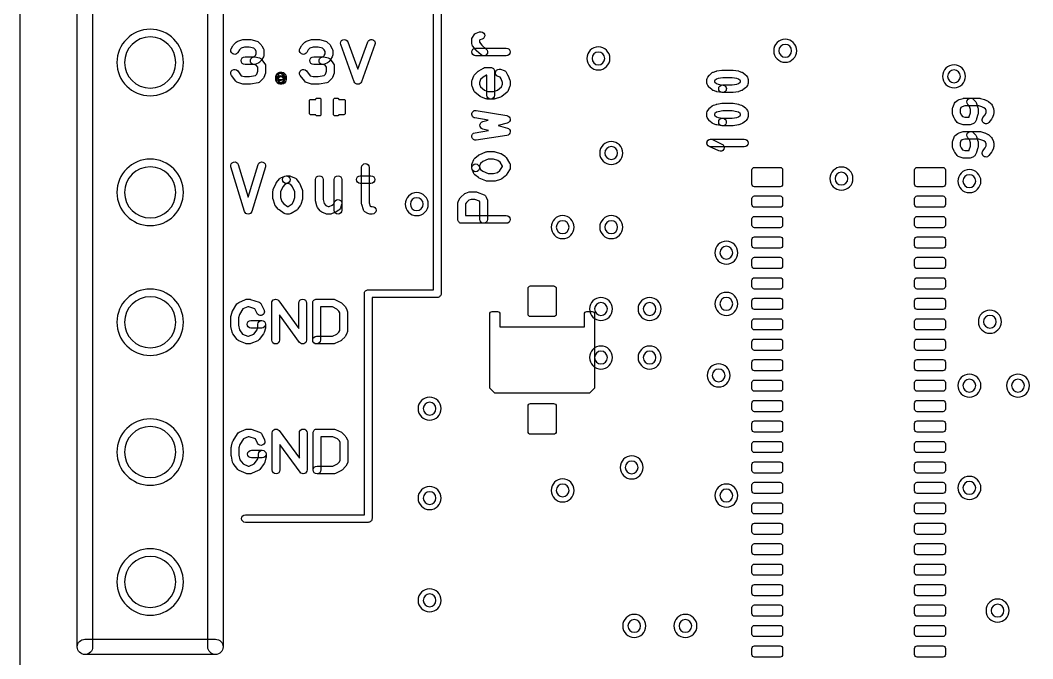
# Model space of a CAD drawing. Extents: x 0 to 53.3, y 0 to 68.6.
# Drawn here: x 0 to 19.79, y 21.36 to 33.85 of the extents above; entities that cross this region are included whole.
import ezdxf

# ---------------------------------------------------------------- set-up
doc = ezdxf.new("R2010")
doc.units = 0
for name, color, linetype in [('HOLE_1_4', 7, 'CONTINUOUS'), ('NC_Resist-A', 221, 'CONTINUOUS'), ('NC_Symbol-A', 140, 'CONTINUOUS'), ('OUTLINE', 7, 'CONTINUOUS')]:
    doc.layers.add(name, color=color, linetype=linetype)

msp = doc.modelspace()

# ---------------------------------------------------------------- linework, layer by layer
at = {"layer": 'HOLE_1_4'}
for points in [[(3.04, 33.02, 1), (2.04, 33.02, 1), (3.04, 33.02)], [(15.075, 33.25, 1), (14.825, 33.25, 1), (15.075, 33.25)], [(11.425, 33.1, 1), (11.175, 33.1, 1), (11.425, 33.1)], [(18.375, 32.75, 1), (18.125, 32.75, 1), (18.375, 32.75)], [(11.675, 31.25, 1), (11.425, 31.25, 1), (11.675, 31.25)], [(3.04, 30.48, 1), (2.04, 30.48, 1), (3.04, 30.48)], [(16.175, 30.75, 1), (15.925, 30.75, 1), (16.175, 30.75)], [(18.675, 30.7, 1), (18.425, 30.7, 1), (18.675, 30.7)], [(7.875, 30.25, 1), (7.625, 30.25, 1), (7.875, 30.25)], [(10.725, 29.8, 1), (10.475, 29.8, 1), (10.725, 29.8)], [(11.675, 29.8, 1), (11.425, 29.8, 1), (11.675, 29.8)], [(13.925, 29.3, 1), (13.675, 29.3, 1), (13.925, 29.3)], [(3.04, 27.94, 1), (2.04, 27.94, 1), (3.04, 27.94)], [(11.475, 28.2, 1), (11.225, 28.2, 1), (11.475, 28.2)], [(12.425, 28.2, 1), (12.175, 28.2, 1), (12.425, 28.2)], [(13.925, 28.3, 1), (13.675, 28.3, 1), (13.925, 28.3)], [(19.075, 27.95, 1), (18.825, 27.95, 1), (19.075, 27.95)], [(11.475, 27.25, 1), (11.225, 27.25, 1), (11.475, 27.25)], [(12.425, 27.25, 1), (12.175, 27.25, 1), (12.425, 27.25)], [(13.775, 26.9, 1), (13.525, 26.9, 1), (13.775, 26.9)], [(18.675, 26.7, 1), (18.425, 26.7, 1), (18.675, 26.7)], [(19.625, 26.7, 1), (19.375, 26.7, 1), (19.625, 26.7)], [(8.125, 26.25, 1), (7.875, 26.25, 1), (8.125, 26.25)], [(3.04, 25.4, 1), (2.04, 25.4, 1), (3.04, 25.4)], [(12.075, 25.1, 1), (11.825, 25.1, 1), (12.075, 25.1)], [(10.725, 24.65, 1), (10.475, 24.65, 1), (10.725, 24.65)], [(18.675, 24.7, 1), (18.425, 24.7, 1), (18.675, 24.7)], [(8.125, 24.5, 1), (7.875, 24.5, 1), (8.125, 24.5)], [(13.925, 24.55, 1), (13.675, 24.55, 1), (13.925, 24.55)], [(3.04, 22.86, 1), (2.04, 22.86, 1), (3.04, 22.86)], [(8.125, 22.5, 1), (7.875, 22.5, 1), (8.125, 22.5)], [(19.225, 22.3, 1), (18.975, 22.3, 1), (19.225, 22.3)], [(12.125, 22, 1), (11.875, 22, 1), (12.125, 22)], [(13.125, 22, 1), (12.875, 22, 1), (13.125, 22)]]:
    msp.add_lwpolyline(points, format="xyb", close=True, dxfattribs=at)
at = {"layer": 'NC_Resist-A'}
for points in [[(2.54, 33.67, 1), (2.54, 32.37, 1), (2.54, 33.67)], [(15.175, 33.25, 1), (14.725, 33.25, 1), (15.175, 33.25)], [(11.525, 33.1, 1), (11.075, 33.1, 1), (11.525, 33.1)], [(18.475, 32.75, 1), (18.025, 32.75, 1), (18.475, 32.75)], [(5.875, 32, -0.414214), (5.85, 31.975), (5.8, 31.975, -0.414214), (5.775, 32), (5.775, 32), (5.675, 32, -0.414214), (5.65, 32.025), (5.65, 32.275, -0.414214), (5.675, 32.3), (5.775, 32.3), (5.775, 32.3, -0.414214), (5.8, 32.325), (5.85, 32.325, -0.414214), (5.875, 32.3)], [(6.125, 32.3, -0.414214), (6.15, 32.325), (6.2, 32.325, -0.414214), (6.225, 32.3), (6.225, 32.3), (6.325, 32.3, -0.414214), (6.35, 32.275), (6.35, 32.025, -0.414214), (6.325, 32), (6.225, 32), (6.225, 32, -0.414214), (6.2, 31.975), (6.15, 31.975, -0.414214), (6.125, 32)], [(11.775, 31.25, 1), (11.325, 31.25, 1), (11.775, 31.25)], [(2.54, 31.13, 1), (2.54, 29.83, 1), (2.54, 31.13)], [(14.85, 30.97, -0.414214), (14.9, 30.92), (14.9, 30.64, -0.414214), (14.85, 30.59), (14.35, 30.59, -0.414214), (14.3, 30.64), (14.3, 30.92, -0.414214), (14.35, 30.97)], [(16.275, 30.75, 1), (15.825, 30.75, 1), (16.275, 30.75)], [(17.53, 30.59, -0.414214), (17.48, 30.64), (17.48, 30.92, -0.414214), (17.53, 30.97), (18.03, 30.97, -0.414214), (18.08, 30.92), (18.08, 30.64, -0.414214), (18.03, 30.59)], [(18.775, 30.7, 1), (18.325, 30.7, 1), (18.775, 30.7)], [(7.975, 30.25, 1), (7.525, 30.25, 1), (7.975, 30.25)], [(14.85, 30.41, -0.414214), (14.9, 30.36), (14.9, 30.24, -0.414214), (14.85, 30.19), (14.35, 30.19, -0.414214), (14.3, 30.24), (14.3, 30.36, -0.414214), (14.35, 30.41)], [(17.53, 30.19, -0.414214), (17.48, 30.24), (17.48, 30.36, -0.414214), (17.53, 30.41), (18.03, 30.41, -0.414214), (18.08, 30.36), (18.08, 30.24, -0.414214), (18.03, 30.19)], [(10.825, 29.8, 1), (10.375, 29.8, 1), (10.825, 29.8)], [(11.775, 29.8, 1), (11.325, 29.8, 1), (11.775, 29.8)], [(14.85, 30.01, -0.414214), (14.9, 29.96), (14.9, 29.84, -0.414214), (14.85, 29.79), (14.35, 29.79, -0.414214), (14.3, 29.84), (14.3, 29.96, -0.414214), (14.35, 30.01)], [(17.53, 29.79, -0.414214), (17.48, 29.84), (17.48, 29.96, -0.414214), (17.53, 30.01), (18.03, 30.01, -0.414214), (18.08, 29.96), (18.08, 29.84, -0.414214), (18.03, 29.79)], [(14.025, 29.3, 1), (13.575, 29.3, 1), (14.025, 29.3)], [(14.85, 29.61, -0.414214), (14.9, 29.56), (14.9, 29.44, -0.414214), (14.85, 29.39), (14.35, 29.39, -0.414214), (14.3, 29.44), (14.3, 29.56, -0.414214), (14.35, 29.61)], [(17.53, 29.39, -0.414214), (17.48, 29.44), (17.48, 29.56, -0.414214), (17.53, 29.61), (18.03, 29.61, -0.414214), (18.08, 29.56), (18.08, 29.44, -0.414214), (18.03, 29.39)], [(14.85, 29.21, -0.414214), (14.9, 29.16), (14.9, 29.04, -0.414214), (14.85, 28.99), (14.35, 28.99, -0.414214), (14.3, 29.04), (14.3, 29.16, -0.414214), (14.35, 29.21)], [(17.53, 28.99, -0.414214), (17.48, 29.04), (17.48, 29.16, -0.414214), (17.53, 29.21), (18.03, 29.21, -0.414214), (18.08, 29.16), (18.08, 29.04, -0.414214), (18.03, 28.99)], [(14.85, 28.81, -0.414214), (14.9, 28.76), (14.9, 28.64, -0.414214), (14.85, 28.59), (14.35, 28.59, -0.414214), (14.3, 28.64), (14.3, 28.76, -0.414214), (14.35, 28.81)], [(17.53, 28.59, -0.414214), (17.48, 28.64), (17.48, 28.76, -0.414214), (17.53, 28.81), (18.03, 28.81, -0.414214), (18.08, 28.76), (18.08, 28.64, -0.414214), (18.03, 28.59)], [(2.54, 28.59, 1), (2.54, 27.29, 1), (2.54, 28.59)], [(10.475, 28.1, -0.414214), (10.425, 28.05), (9.975, 28.05, -0.414214), (9.925, 28.1), (9.925, 28.6, -0.414214), (9.975, 28.65), (10.425, 28.65, -0.414214), (10.475, 28.6)], [(14.025, 28.3, 1), (13.575, 28.3, 1), (14.025, 28.3)], [(11.575, 28.2, 1), (11.125, 28.2, 1), (11.575, 28.2)], [(12.525, 28.2, 1), (12.075, 28.2, 1), (12.525, 28.2)], [(14.85, 28.41, -0.414214), (14.9, 28.36), (14.9, 28.24, -0.414214), (14.85, 28.19), (14.35, 28.19, -0.414214), (14.3, 28.24), (14.3, 28.36, -0.414214), (14.35, 28.41)], [(17.53, 28.19, -0.414214), (17.48, 28.24), (17.48, 28.36, -0.414214), (17.53, 28.41), (18.03, 28.41, -0.414214), (18.08, 28.36), (18.08, 28.24, -0.414214), (18.03, 28.19)], [(19.175, 27.95, 1), (18.725, 27.95, 1), (19.175, 27.95)], [(14.85, 28.01, -0.414214), (14.9, 27.96), (14.9, 27.84, -0.414214), (14.85, 27.79), (14.35, 27.79, -0.414214), (14.3, 27.84), (14.3, 27.96, -0.414214), (14.35, 28.01)], [(17.53, 27.79, -0.414214), (17.48, 27.84), (17.48, 27.96, -0.414214), (17.53, 28.01), (18.03, 28.01, -0.414214), (18.08, 27.96), (18.08, 27.84, -0.414214), (18.03, 27.79)], [(14.85, 27.61, -0.414214), (14.9, 27.56), (14.9, 27.44, -0.414214), (14.85, 27.39), (14.35, 27.39, -0.414214), (14.3, 27.44), (14.3, 27.56, -0.414214), (14.35, 27.61)], [(17.53, 27.39, -0.414214), (17.48, 27.44), (17.48, 27.56, -0.414214), (17.53, 27.61), (18.03, 27.61, -0.414214), (18.08, 27.56), (18.08, 27.44, -0.414214), (18.03, 27.39)], [(11.575, 27.25, 1), (11.125, 27.25, 1), (11.575, 27.25)], [(12.525, 27.25, 1), (12.075, 27.25, 1), (12.525, 27.25)], [(13.875, 26.9, 1), (13.425, 26.9, 1), (13.875, 26.9)], [(14.85, 27.21, -0.414214), (14.9, 27.16), (14.9, 27.04, -0.414214), (14.85, 26.99), (14.35, 26.99, -0.414214), (14.3, 27.04), (14.3, 27.16, -0.414214), (14.35, 27.21)], [(17.53, 26.99, -0.414214), (17.48, 27.04), (17.48, 27.16, -0.414214), (17.53, 27.21), (18.03, 27.21, -0.414214), (18.08, 27.16), (18.08, 27.04, -0.414214), (18.03, 26.99)], [(18.775, 26.7, 1), (18.325, 26.7, 1), (18.775, 26.7)], [(19.725, 26.7, 1), (19.275, 26.7, 1), (19.725, 26.7)], [(14.85, 26.81, -0.414214), (14.9, 26.76), (14.9, 26.64, -0.414214), (14.85, 26.59), (14.35, 26.59, -0.414214), (14.3, 26.64), (14.3, 26.76, -0.414214), (14.35, 26.81)], [(17.53, 26.59, -0.414214), (17.48, 26.64), (17.48, 26.76, -0.414214), (17.53, 26.81), (18.03, 26.81, -0.414214), (18.08, 26.76), (18.08, 26.64, -0.414214), (18.03, 26.59)], [(8.225, 26.25, 1), (7.775, 26.25, 1), (8.225, 26.25)], [(10.475, 25.8, -0.414214), (10.425, 25.75), (9.975, 25.75, -0.414214), (9.925, 25.8), (9.925, 26.3, -0.414214), (9.975, 26.35), (10.425, 26.35, -0.414214), (10.475, 26.3)], [(14.85, 26.41, -0.414214), (14.9, 26.36), (14.9, 26.24, -0.414214), (14.85, 26.19), (14.35, 26.19, -0.414214), (14.3, 26.24), (14.3, 26.36, -0.414214), (14.35, 26.41)], [(17.53, 26.19, -0.414214), (17.48, 26.24), (17.48, 26.36, -0.414214), (17.53, 26.41), (18.03, 26.41, -0.414214), (18.08, 26.36), (18.08, 26.24, -0.414214), (18.03, 26.19)], [(2.54, 26.05, 1), (2.54, 24.75, 1), (2.54, 26.05)], [(14.85, 26.01, -0.414214), (14.9, 25.96), (14.9, 25.84, -0.414214), (14.85, 25.79), (14.35, 25.79, -0.414214), (14.3, 25.84), (14.3, 25.96, -0.414214), (14.35, 26.01)], [(17.53, 25.79, -0.414214), (17.48, 25.84), (17.48, 25.96, -0.414214), (17.53, 26.01), (18.03, 26.01, -0.414214), (18.08, 25.96), (18.08, 25.84, -0.414214), (18.03, 25.79)], [(14.85, 25.61, -0.414214), (14.9, 25.56), (14.9, 25.44, -0.414214), (14.85, 25.39), (14.35, 25.39, -0.414214), (14.3, 25.44), (14.3, 25.56, -0.414214), (14.35, 25.61)], [(17.53, 25.39, -0.414214), (17.48, 25.44), (17.48, 25.56, -0.414214), (17.53, 25.61), (18.03, 25.61, -0.414214), (18.08, 25.56), (18.08, 25.44, -0.414214), (18.03, 25.39)], [(12.175, 25.1, 1), (11.725, 25.1, 1), (12.175, 25.1)], [(14.85, 25.21, -0.414214), (14.9, 25.16), (14.9, 25.04, -0.414214), (14.85, 24.99), (14.35, 24.99, -0.414214), (14.3, 25.04), (14.3, 25.16, -0.414214), (14.35, 25.21)], [(17.53, 24.99, -0.414214), (17.48, 25.04), (17.48, 25.16, -0.414214), (17.53, 25.21), (18.03, 25.21, -0.414214), (18.08, 25.16), (18.08, 25.04, -0.414214), (18.03, 24.99)], [(10.825, 24.65, 1), (10.375, 24.65, 1), (10.825, 24.65)], [(14.025, 24.55, 1), (13.575, 24.55, 1), (14.025, 24.55)], [(14.85, 24.81, -0.414214), (14.9, 24.76), (14.9, 24.64, -0.414214), (14.85, 24.59), (14.35, 24.59, -0.414214), (14.3, 24.64), (14.3, 24.76, -0.414214), (14.35, 24.81)], [(17.53, 24.59, -0.414214), (17.48, 24.64), (17.48, 24.76, -0.414214), (17.53, 24.81), (18.03, 24.81, -0.414214), (18.08, 24.76), (18.08, 24.64, -0.414214), (18.03, 24.59)], [(18.775, 24.7, 1), (18.325, 24.7, 1), (18.775, 24.7)], [(8.225, 24.5, 1), (7.775, 24.5, 1), (8.225, 24.5)], [(14.85, 24.41, -0.414214), (14.9, 24.36), (14.9, 24.24, -0.414214), (14.85, 24.19), (14.35, 24.19, -0.414214), (14.3, 24.24), (14.3, 24.36, -0.414214), (14.35, 24.41)], [(17.53, 24.19, -0.414214), (17.48, 24.24), (17.48, 24.36, -0.414214), (17.53, 24.41), (18.03, 24.41, -0.414214), (18.08, 24.36), (18.08, 24.24, -0.414214), (18.03, 24.19)], [(14.85, 24.01, -0.414214), (14.9, 23.96), (14.9, 23.84, -0.414214), (14.85, 23.79), (14.35, 23.79, -0.414214), (14.3, 23.84), (14.3, 23.96, -0.414214), (14.35, 24.01)], [(17.53, 23.79, -0.414214), (17.48, 23.84), (17.48, 23.96, -0.414214), (17.53, 24.01), (18.03, 24.01, -0.414214), (18.08, 23.96), (18.08, 23.84, -0.414214), (18.03, 23.79)], [(14.85, 23.61, -0.414214), (14.9, 23.56), (14.9, 23.44, -0.414214), (14.85, 23.39), (14.35, 23.39, -0.414214), (14.3, 23.44), (14.3, 23.56, -0.414214), (14.35, 23.61)], [(17.53, 23.39, -0.414214), (17.48, 23.44), (17.48, 23.56, -0.414214), (17.53, 23.61), (18.03, 23.61, -0.414214), (18.08, 23.56), (18.08, 23.44, -0.414214), (18.03, 23.39)], [(2.54, 23.51, 1), (2.54, 22.21, 1), (2.54, 23.51)], [(14.85, 23.21, -0.414214), (14.9, 23.16), (14.9, 23.04, -0.414214), (14.85, 22.99), (14.35, 22.99, -0.414214), (14.3, 23.04), (14.3, 23.16, -0.414214), (14.35, 23.21)], [(17.53, 22.99, -0.414214), (17.48, 23.04), (17.48, 23.16, -0.414214), (17.53, 23.21), (18.03, 23.21, -0.414214), (18.08, 23.16), (18.08, 23.04, -0.414214), (18.03, 22.99)], [(14.85, 22.81, -0.414214), (14.9, 22.76), (14.9, 22.64, -0.414214), (14.85, 22.59), (14.35, 22.59, -0.414214), (14.3, 22.64), (14.3, 22.76, -0.414214), (14.35, 22.81)], [(17.53, 22.59, -0.414214), (17.48, 22.64), (17.48, 22.76, -0.414214), (17.53, 22.81), (18.03, 22.81, -0.414214), (18.08, 22.76), (18.08, 22.64, -0.414214), (18.03, 22.59)], [(8.225, 22.5, 1), (7.775, 22.5, 1), (8.225, 22.5)], [(14.85, 22.41, -0.414214), (14.9, 22.36), (14.9, 22.24, -0.414214), (14.85, 22.19), (14.35, 22.19, -0.414214), (14.3, 22.24), (14.3, 22.36, -0.414214), (14.35, 22.41)], [(17.53, 22.19, -0.414214), (17.48, 22.24), (17.48, 22.36, -0.414214), (17.53, 22.41), (18.03, 22.41, -0.414214), (18.08, 22.36), (18.08, 22.24, -0.414214), (18.03, 22.19)], [(19.325, 22.3, 1), (18.875, 22.3, 1), (19.325, 22.3)], [(12.225, 22, 1), (11.775, 22, 1), (12.225, 22)], [(13.225, 22, 1), (12.775, 22, 1), (13.225, 22)], [(14.85, 22.01, -0.414214), (14.9, 21.96), (14.9, 21.84, -0.414214), (14.85, 21.79), (14.35, 21.79, -0.414214), (14.3, 21.84), (14.3, 21.96, -0.414214), (14.35, 22.01)], [(17.53, 21.79, -0.414214), (17.48, 21.84), (17.48, 21.96, -0.414214), (17.53, 22.01), (18.03, 22.01, -0.414214), (18.08, 21.96), (18.08, 21.84, -0.414214), (18.03, 21.79)], [(14.85, 21.61, -0.414214), (14.9, 21.56), (14.9, 21.44, -0.414214), (14.85, 21.39), (14.35, 21.39, -0.414214), (14.3, 21.44), (14.3, 21.56, -0.414214), (14.35, 21.61)], [(17.53, 21.39, -0.414214), (17.48, 21.44), (17.48, 21.56, -0.414214), (17.53, 21.61), (18.03, 21.61, -0.414214), (18.08, 21.56), (18.08, 21.44, -0.414214), (18.03, 21.39)]]:
    msp.add_lwpolyline(points, format="xyb", close=True, dxfattribs=at)
at = {"layer": 'NC_Symbol-A'}
for points in [[(1.415, 21.59, -1), (1.115, 21.59), (1.115, 41.91, -1), (1.415, 41.91)], [(3.665, 41.91, -1), (3.965, 41.91), (3.965, 21.59, -1), (3.665, 21.59)], [(4.4, 24.025, -1), (4.4, 24.175), (6.725, 24.175), (6.725, 28.5, -0.414214), (6.8, 28.575), (8.075, 28.575), (8.075, 39.325), (4.4, 39.325, -1), (4.4, 39.475), (8.15, 39.475, -0.414214), (8.225, 39.4), (8.225, 28.5, -0.414214), (8.15, 28.425), (6.875, 28.425), (6.875, 24.1, -0.414214), (6.8, 24.025)], [(4.2557, 33.21873, -1), (4.1243, 33.29109), (4.15547, 33.34769, -0.065961), (4.16716, 33.36355), (4.2217, 33.42015, -0.128197), (4.25398, 33.43989), (4.34749, 33.4682, -0.073621), (4.36922, 33.47142), (4.4861, 33.47142, -0.059462), (4.50375, 33.46931), (4.62064, 33.441, -0.142552), (4.657, 33.42015), (4.71154, 33.36355, -0.065961), (4.72323, 33.34769), (4.7544, 33.29109, -0.126514), (4.7637, 33.25491), (4.7637, 33.17, -0.126514), (4.7544, 33.13382), (4.72323, 33.07722, -0.046726), (4.71537, 33.06565), (4.692, 33.03734, -0.114126), (4.66516, 33.0168), (4.60282, 32.9885, -0.106935), (4.57182, 32.98179), (4.3926, 32.98179, -1), (4.3926, 33.13179), (4.55559, 33.13179), (4.58736, 33.14621), (4.59522, 33.15573), (4.6137, 33.18929), (4.6137, 33.23562), (4.59663, 33.26663), (4.56413, 33.30035), (4.47715, 33.32142), (4.38032, 33.32142), (4.31615, 33.30199), (4.28207, 33.26663)], [(5.59856, 33.21873, -1), (5.46716, 33.29109), (5.49833, 33.34769, -0.065961), (5.51002, 33.36355), (5.56456, 33.42015, -0.128197), (5.59684, 33.43989), (5.69035, 33.4682, -0.073621), (5.71208, 33.47142), (5.82896, 33.47142, -0.059495), (5.84662, 33.46931), (5.9635, 33.441, -0.142473), (5.99984, 33.42016), (6.05439, 33.36356, -0.066009), (6.06609, 33.34769), (6.09726, 33.29109, -0.126514), (6.10656, 33.25491), (6.10656, 33.17, -0.126514), (6.09726, 33.13382), (6.06609, 33.07722, -0.046773), (6.05822, 33.06564), (6.03484, 33.03733, -0.11405), (6.00802, 33.0168), (5.94569, 32.9885, -0.106969), (5.91468, 32.98179), (5.73545, 32.98179, -1), (5.73545, 33.13179), (5.89845, 33.13179), (5.93022, 33.14621), (5.93808, 33.15574), (5.95656, 33.18929), (5.95656, 33.23562), (5.93949, 33.26662), (5.90698, 33.30035), (5.82001, 33.32142), (5.72318, 33.32142), (5.65901, 33.30199), (5.62493, 33.26663)], [(6.2624, 33.37072, -1), (6.40332, 33.42212), (6.59779, 32.88889), (6.79227, 33.42212, -1), (6.93319, 33.37072), (6.66825, 32.6443, -0.699716), (6.52733, 32.6443)], [(9.1074, 33.28477, -1), (9.00958, 33.17107), (8.91901, 33.24899, -0.047587), (8.90914, 33.25926), (8.84122, 33.34498, -0.169113), (8.825, 33.39156), (8.825, 33.46948, -0.140123), (8.83633, 33.50912), (8.87029, 33.56367, -0.17232), (8.90956, 33.59495), (8.97749, 33.61832, -1), (9.02629, 33.47648), (8.98355, 33.46178), (8.975, 33.44804), (8.975, 33.41767), (9.02226, 33.35803)], [(8.9, 33.15292, -1), (8.9, 33.30292), (9.5, 33.30292, -1), (9.5, 33.15292)], [(4.55569, 32.98354, -1), (4.58795, 33.13004), (4.67366, 33.11117, -0.182143), (4.71798, 33.08231), (4.78032, 32.99741, -0.159683), (4.79487, 32.95302), (4.79487, 32.83981, -0.088201), (4.79027, 32.81396), (4.7591, 32.72906, -0.104102), (4.74271, 32.70287), (4.68817, 32.64626, -0.155011), (4.64824, 32.62463), (4.50018, 32.59633, -0.047247), (4.4861, 32.595), (4.36922, 32.595, -0.073588), (4.3475, 32.59822), (4.25399, 32.62652, -0.158551), (4.21591, 32.65303), (4.1302, 32.76624, -1), (4.2498, 32.85678), (4.32078, 32.76302), (4.38032, 32.745), (4.479, 32.745), (4.59668, 32.76749), (4.62374, 32.79558), (4.64487, 32.85314), (4.64487, 32.92844), (4.6138, 32.97075)], [(5.89855, 32.98354, -1), (5.93081, 33.13004), (6.01652, 33.11117, -0.182143), (6.06084, 33.08231), (6.12318, 32.99741, -0.159683), (6.13773, 32.95302), (6.13773, 32.83981, -0.088201), (6.13313, 32.81396), (6.10196, 32.72906, -0.104102), (6.08557, 32.70287), (6.03102, 32.64626, -0.155011), (5.99109, 32.62463), (5.84304, 32.59633, -0.047247), (5.82896, 32.595), (5.71208, 32.595, -0.073588), (5.69036, 32.59822), (5.59685, 32.62652, -0.158551), (5.55877, 32.65303), (5.47306, 32.76624, -1), (5.59266, 32.85678), (5.66364, 32.76302), (5.72318, 32.745), (5.82186, 32.745), (5.93953, 32.76749), (5.9666, 32.79558), (5.98773, 32.85314), (5.98773, 32.92844), (5.95666, 32.97075)], [(9.26934, 32.38117, -1), (9.11934, 32.38117), (9.11934, 32.7737), (9.11329, 32.7737), (9.04704, 32.7338), (8.99735, 32.6882), (8.975, 32.63178), (8.975, 32.59809), (8.99672, 32.54326), (9.07345, 32.47872), (9.13896, 32.45617), (9.25104, 32.45617), (9.32758, 32.47958), (9.40328, 32.54326), (9.425, 32.59809), (9.425, 32.63178), (9.39799, 32.69995), (9.38015, 32.73271), (9.33975, 32.74661, -1), (9.38855, 32.88845), (9.45648, 32.86508, -0.187293), (9.49794, 32.83004), (9.5319, 32.7677, -0.030434), (9.53577, 32.75944), (9.56973, 32.67372, -0.094566), (9.575, 32.6461), (9.575, 32.58377, -0.094566), (9.56973, 32.55615), (9.53577, 32.47043, -0.124196), (9.51432, 32.44066), (9.41243, 32.35495, -0.100972), (9.38609, 32.34062), (9.2842, 32.30945, -0.074355), (9.26226, 32.30617), (9.12642, 32.30617, -0.083065), (9.10201, 32.31025), (9.01144, 32.34142, -0.092238), (8.98757, 32.35495), (8.88568, 32.44066, -0.124196), (8.86423, 32.47043), (8.83027, 32.55615, -0.094566), (8.825, 32.58377), (8.825, 32.6461, -0.094566), (8.83027, 32.67372), (8.86423, 32.75944, -0.113275), (8.88325, 32.78708), (8.95118, 32.84942, -0.050159), (8.9632, 32.85841), (9.05376, 32.91295, -0.13634), (9.09245, 32.9237), (9.19434, 32.9237, -0.414214), (9.26934, 32.8487)], [(13.72547, 32.43149, -1), (13.72547, 32.58149), (13.91434, 32.58149), (14.00395, 32.59692), (14.03682, 32.60822), (14.06975, 32.63467), (14.075, 32.6419), (14.075, 32.6633), (14.06974, 32.67053), (14.03682, 32.69698), (14.00396, 32.70828), (13.91435, 32.7237), (13.73187, 32.7237), (13.64226, 32.70828), (13.60941, 32.69698), (13.57649, 32.67054), (13.57123, 32.6633), (13.57123, 32.6419), (13.57648, 32.63467), (13.60941, 32.60822), (13.64227, 32.59692), (13.73819, 32.5804, -1), (13.71275, 32.43258), (13.61086, 32.45012, -0.040286), (13.59917, 32.45311), (13.54823, 32.47064, -0.086488), (13.52568, 32.48308), (13.47474, 32.52399, -0.066593), (13.46102, 32.53839), (13.43555, 32.57345, -0.158367), (13.42123, 32.61753), (13.42123, 32.68766, -0.158333), (13.43555, 32.73173), (13.46102, 32.7668, -0.066617), (13.47474, 32.78121), (13.52568, 32.82212, -0.086488), (13.54823, 32.83456), (13.59917, 32.85209, -0.040286), (13.61086, 32.85508), (13.71275, 32.87261, -0.042633), (13.72547, 32.8737), (13.92075, 32.8737, -0.042633), (13.93347, 32.87261), (14.03536, 32.85508, -0.040286), (14.04705, 32.85209), (14.09799, 32.83456, -0.086488), (14.12054, 32.82212), (14.17149, 32.78121, -0.066617), (14.18521, 32.7668), (14.21068, 32.73173, -0.158333), (14.225, 32.68766), (14.225, 32.61753, -0.158367), (14.21068, 32.57345), (14.18521, 32.53839, -0.066593), (14.17149, 32.52399), (14.12054, 32.48308, -0.086488), (14.09799, 32.47064), (14.04705, 32.45311, -0.040286), (14.03536, 32.45012), (13.93347, 32.43258, -0.042633), (13.92075, 32.43149)], [(5.12574, 32.68827, -1), (5.0101, 32.78381), (5.02569, 32.80268, -1), (5.14133, 32.70714)], [(5.14292, 32.68887, -1), (4.99292, 32.68887), (4.99292, 32.73604, -1), (5.14292, 32.73604)], [(5.14133, 32.71777, -1), (5.02569, 32.62223), (5.0101, 32.6411, -1), (5.12574, 32.73664)], [(5.08351, 32.67991, -1), (5.08351, 32.82991), (5.11468, 32.82991, -1), (5.11468, 32.67991)], [(5.11468, 32.745, -1), (5.11468, 32.595), (5.08351, 32.595, -1), (5.08351, 32.745)], [(5.04536, 32.72629, -1), (5.184, 32.78353), (5.19179, 32.76466, -0.098199), (5.19747, 32.73604), (5.19747, 32.68887, -1), (5.04747, 32.68887), (5.04747, 32.72117)], [(5.05315, 32.71749, -1), (5.19179, 32.66025), (5.184, 32.64138, -1), (5.04536, 32.69862)], [(18.52089, 32.19698, -1), (18.63195, 32.29782), (18.6744, 32.25107, -0.11409), (18.69089, 32.22158), (18.71636, 32.13392, -0.070824), (18.71934, 32.11299), (18.71934, 32.02532, -0.070824), (18.71636, 32.00439), (18.69089, 31.91673, -0.027653), (18.68814, 31.90891), (18.67116, 31.868, -0.189033), (18.63316, 31.82858), (18.58221, 31.80521, -0.107934), (18.55094, 31.79838), (18.44906, 31.79838, -0.074321), (18.42713, 31.80166), (18.35071, 31.82503, -0.152138), (18.31386, 31.85017), (18.26292, 31.91446, -0.073346), (18.25197, 31.93341), (18.2265, 31.99769, -0.094599), (18.22123, 32.02532), (18.22123, 32.11299, -0.087308), (18.22574, 32.13859), (18.25121, 32.20872, -0.137315), (18.27474, 32.2416), (18.32568, 32.28251, -0.095243), (18.35071, 32.29575), (18.42713, 32.31912, -0.074321), (18.44906, 32.3224), (18.74623, 32.3224, -0.074355), (18.76817, 32.31912), (18.84458, 32.29575, -0.033387), (18.85393, 32.29219), (18.90487, 32.26881, -0.061629), (18.92054, 32.25913), (18.97149, 32.21822, -0.129998), (18.99426, 32.18736), (19.01973, 32.12307, -0.094566), (19.025, 32.09545), (19.025, 32.02532, -0.094599), (19.01973, 31.99769), (18.99426, 31.93341, -0.073346), (18.98331, 31.91446), (18.93236, 31.85017, -1), (18.8148, 31.94333), (18.85888, 31.99895), (18.875, 32.03964), (18.875, 32.08113), (18.86211, 32.11368), (18.83386, 32.13636), (18.79591, 32.15378), (18.73502, 32.1724), (18.46027, 32.1724), (18.40836, 32.15653), (18.38503, 32.13779), (18.37123, 32.09979), (18.37123, 32.03964), (18.38735, 31.99895), (18.41691, 31.96164), (18.46027, 31.94838), (18.53456, 31.94838), (18.54389, 31.95266), (18.54801, 31.96257), (18.56934, 32.036), (18.56934, 32.10231), (18.55169, 32.16307)], [(8.91155, 31.49927, -1), (8.88845, 31.64749), (9.14895, 31.68808), (9.03811, 31.71938, -0.763201), (9.0393, 31.86406), (9.14562, 31.89221), (8.88751, 31.93579, -1), (8.91249, 32.08369), (9.51249, 31.98239, -0.806659), (9.51919, 31.83594), (9.34273, 31.78922), (9.52038, 31.73906, -0.805443), (9.51155, 31.59277)], [(13.72547, 31.78149, -1), (13.72547, 31.93149), (13.91434, 31.93149), (14.00395, 31.94692), (14.03682, 31.95822), (14.06975, 31.98467), (14.075, 31.9919), (14.075, 32.0133), (14.06974, 32.02053), (14.03682, 32.04698), (14.00396, 32.05828), (13.91435, 32.0737), (13.73187, 32.0737), (13.64226, 32.05828), (13.60941, 32.04698), (13.57649, 32.02054), (13.57123, 32.0133), (13.57123, 31.9919), (13.57648, 31.98467), (13.60941, 31.95822), (13.64227, 31.94692), (13.73819, 31.9304, -1), (13.71275, 31.78258), (13.61086, 31.80012, -0.040286), (13.59917, 31.80311), (13.54823, 31.82064, -0.086488), (13.52568, 31.83308), (13.47474, 31.87399, -0.066593), (13.46102, 31.88839), (13.43555, 31.92345, -0.158367), (13.42123, 31.96753), (13.42123, 32.03766, -0.158333), (13.43555, 32.08173), (13.46102, 32.1168, -0.066617), (13.47474, 32.13121), (13.52568, 32.17212, -0.086488), (13.54823, 32.18456), (13.59917, 32.20209, -0.040286), (13.61086, 32.20508), (13.71275, 32.22261, -0.042633), (13.72547, 32.2237), (13.92075, 32.2237, -0.042633), (13.93347, 32.22261), (14.03536, 32.20508, -0.040286), (14.04705, 32.20209), (14.09799, 32.18456, -0.086488), (14.12054, 32.17212), (14.17149, 32.13121, -0.066617), (14.18521, 32.1168), (14.21068, 32.08173, -0.158333), (14.225, 32.03766), (14.225, 31.96753, -0.158367), (14.21068, 31.92345), (14.18521, 31.88839, -0.066593), (14.17149, 31.87399), (14.12054, 31.83308, -0.086488), (14.09799, 31.82064), (14.04705, 31.80311, -0.040286), (14.03536, 31.80012), (13.93347, 31.78258, -0.042633), (13.92075, 31.78149)], [(18.52089, 31.54698, -1), (18.63195, 31.64782), (18.6744, 31.60107, -0.11409), (18.69089, 31.57158), (18.71636, 31.48392, -0.070824), (18.71934, 31.46299), (18.71934, 31.37532, -0.070824), (18.71636, 31.35439), (18.69089, 31.26673, -0.027653), (18.68814, 31.25891), (18.67116, 31.218, -0.189033), (18.63316, 31.17858), (18.58221, 31.15521, -0.107934), (18.55094, 31.14838), (18.44906, 31.14838, -0.074321), (18.42713, 31.15166), (18.35071, 31.17503, -0.152138), (18.31386, 31.20017), (18.26292, 31.26446, -0.073346), (18.25197, 31.28341), (18.2265, 31.34769, -0.094599), (18.22123, 31.37532), (18.22123, 31.46299, -0.087308), (18.22574, 31.48859), (18.25121, 31.55872, -0.137315), (18.27474, 31.5916), (18.32568, 31.63251, -0.095243), (18.35071, 31.64575), (18.42713, 31.66912, -0.074321), (18.44906, 31.6724), (18.74623, 31.6724, -0.074355), (18.76817, 31.66912), (18.84458, 31.64575, -0.033387), (18.85393, 31.64219), (18.90487, 31.61881, -0.061629), (18.92054, 31.60913), (18.97149, 31.56822, -0.129998), (18.99426, 31.53736), (19.01973, 31.47307, -0.094566), (19.025, 31.44545), (19.025, 31.37532, -0.094599), (19.01973, 31.34769), (18.99426, 31.28341, -0.073346), (18.98331, 31.26446), (18.93236, 31.20017, -1), (18.8148, 31.29333), (18.85888, 31.34895), (18.875, 31.38964), (18.875, 31.43113), (18.86211, 31.46368), (18.83386, 31.48636), (18.79591, 31.50378), (18.73502, 31.5224), (18.46027, 31.5224), (18.40836, 31.50653), (18.38503, 31.48779), (18.37123, 31.44979), (18.37123, 31.38964), (18.38735, 31.34895), (18.41691, 31.31164), (18.46027, 31.29838), (18.53456, 31.29838), (18.54389, 31.30266), (18.54801, 31.31257), (18.56934, 31.386), (18.56934, 31.45231), (18.55169, 31.51307)], [(13.71488, 31.42634, -1), (13.65116, 31.29054), (13.46437, 31.3782, -1), (13.52809, 31.514)], [(13.49623, 31.3711, -1), (13.49623, 31.5211), (14.15, 31.5211, -1), (14.15, 31.3711)], [(8.83125, 30.93042, -1), (8.96875, 30.99036), (8.99533, 30.92938), (9.04109, 30.89263), (9.14212, 30.84838), (9.25104, 30.84838), (9.32843, 30.87205), (9.37618, 30.91039), (9.425, 30.98321), (9.425, 30.9935), (9.37668, 31.07111), (9.33115, 31.10244), (9.25104, 31.12695), (9.14213, 31.12695), (9.04109, 31.08269), (8.99533, 31.04595), (8.975, 30.99931), (8.975, 30.96039, -1), (8.825, 30.96039), (8.825, 31.01494, -0.103135), (8.83125, 31.04491), (8.86521, 31.12283, -0.121395), (8.88701, 31.15134), (8.95494, 31.20588, -0.066005), (8.9718, 31.2161), (9.09633, 31.27065, -0.103574), (9.12642, 31.27695), (9.26226, 31.27695, -0.074355), (9.2842, 31.27367), (9.38609, 31.2425, -0.07663), (9.40667, 31.23256), (9.4746, 31.18581, -0.103148), (9.49575, 31.16367), (9.56367, 31.05458, -0.140123), (9.575, 31.01494), (9.575, 30.96039, -0.148757), (9.56229, 30.91862), (9.49437, 30.81732, -0.076049), (9.47903, 30.80061), (9.4111, 30.74607, -0.095182), (9.38609, 30.73283), (9.2842, 30.70166, -0.074355), (9.26226, 30.69838), (9.12642, 30.69838, -0.103574), (9.09633, 30.70468), (8.9718, 30.75922, -0.066034), (8.95493, 30.76944), (8.887, 30.82399, -0.121374), (8.86521, 30.8525)], [(4.11824, 30.97989, -1), (4.26176, 31.02351), (4.45494, 30.38791), (4.64811, 31.02351, -1), (4.79163, 30.97989), (4.5267, 30.10819, -0.741276), (4.38318, 30.10819)], [(6.67084, 30.96774, -1), (6.82084, 30.96774), (6.82084, 30.27707), (6.84051, 30.21278), (6.853, 30.205), (6.87831, 30.205, -1), (6.87831, 30.055), (6.83156, 30.055, -0.140123), (6.79192, 30.06633), (6.73737, 30.10029, -0.181214), (6.70529, 30.14202), (6.67412, 30.24391, -0.074355), (6.67084, 30.26585)], [(5.17042, 30.79875, -1), (5.23036, 30.66125), (5.16938, 30.63467), (5.13263, 30.58891), (5.08838, 30.48788), (5.08838, 30.37896), (5.11205, 30.30157), (5.15039, 30.25382), (5.22321, 30.205), (5.2335, 30.205), (5.31111, 30.25332), (5.34244, 30.29885), (5.36695, 30.37896), (5.36695, 30.48787), (5.32269, 30.58891), (5.28595, 30.63467), (5.23931, 30.655), (5.20039, 30.655, -1), (5.20039, 30.805), (5.25494, 30.805, -0.103135), (5.28491, 30.79875), (5.36283, 30.76479, -0.121395), (5.39134, 30.74299), (5.44588, 30.67506, -0.066005), (5.4561, 30.6582), (5.51065, 30.53367, -0.103574), (5.51695, 30.50358), (5.51695, 30.36774, -0.074355), (5.51367, 30.3458), (5.4825, 30.24391, -0.07663), (5.47256, 30.22333), (5.42581, 30.1554, -0.103148), (5.40367, 30.13425), (5.29458, 30.06633, -0.140123), (5.25494, 30.055), (5.20039, 30.055, -0.148757), (5.15862, 30.06771), (5.05732, 30.13563, -0.076049), (5.04061, 30.15097), (4.98607, 30.2189, -0.095182), (4.97283, 30.24391), (4.94166, 30.3458, -0.074355), (4.93838, 30.36774), (4.93838, 30.50358, -0.103574), (4.94468, 30.53367), (4.99922, 30.6582, -0.066034), (5.00944, 30.67507), (5.06399, 30.743, -0.121374), (5.0925, 30.76479)], [(5.76955, 30.73, -1), (5.91955, 30.73), (5.91955, 30.34226), (5.93717, 30.26543), (5.96938, 30.22533), (6.01602, 30.205), (6.03931, 30.205), (6.09787, 30.23052), (6.12515, 30.24751), (6.13986, 30.29026, -1), (6.2817, 30.24144), (6.25832, 30.17351, -0.172292), (6.22704, 30.13425), (6.1725, 30.10029, -0.036459), (6.16283, 30.09521), (6.08491, 30.06125, -0.103135), (6.05494, 30.055), (6.00039, 30.055, -0.103135), (5.97042, 30.06125), (5.8925, 30.09521, -0.121374), (5.86399, 30.117), (5.80944, 30.18493, -0.113246), (5.79482, 30.21512), (5.77145, 30.317, -0.056437), (5.76955, 30.33377)], [(6.13578, 30.73, -1), (6.28578, 30.73), (6.28578, 30.13, -1), (6.13578, 30.13)], [(6.64455, 30.655, -1), (6.64455, 30.805), (6.85494, 30.805, -1), (6.85494, 30.655)], [(9.5, 30.025, -1), (9.5, 29.875), (8.6283, 29.875, -0.414214), (8.5533, 29.95), (8.5533, 30.27727, -0.140123), (8.56463, 30.31691), (8.59859, 30.37146, -0.067967), (8.61155, 30.38708), (8.67948, 30.44942, -0.103145), (8.70579, 30.46508), (8.77371, 30.48845, -0.083031), (8.79811, 30.49253), (8.9, 30.49253, -0.095726), (8.92794, 30.48713), (9.06379, 30.43259, -0.213339), (9.10635, 30.38859), (9.12899, 30.32625, -0.087302), (9.13349, 30.30065), (9.13349, 29.95, -1), (8.98349, 29.95), (8.98349, 30.28745), (8.9768, 30.30588), (8.88551, 30.34253), (8.81065, 30.34253), (8.76938, 30.32833), (8.72052, 30.28349), (8.7033, 30.25583), (8.7033, 30.025)], [(4.76406, 28.17915, -1), (4.62892, 28.11405), (4.58793, 28.19914), (4.4657, 28.24142), (4.44691, 28.24142), (4.35074, 28.20032), (4.28292, 28.08835), (4.265, 28.02326), (4.265, 27.88068), (4.2834, 27.79157), (4.34687, 27.70775), (4.44691, 27.665), (4.46296, 27.665), (4.563, 27.70775), (4.628, 27.7936), (4.64487, 27.85486), (4.64487, 27.90132, -1), (4.79487, 27.90132), (4.79487, 27.84472, -0.067273), (4.79218, 27.82481), (4.7688, 27.7399, -0.095112), (4.75629, 27.71454), (4.67058, 27.60133, -0.13049), (4.64025, 27.57763), (4.50778, 27.52103, -0.101298), (4.47831, 27.515), (4.43156, 27.515, -0.101298), (4.40209, 27.52103), (4.26962, 27.57763, -0.13049), (4.23929, 27.60133), (4.15358, 27.71454, -0.111539), (4.13993, 27.74464), (4.11655, 27.85785, -0.050962), (4.115, 27.87302), (4.115, 28.0334, -0.067273), (4.11769, 28.05331), (4.14107, 28.13821, -0.069071), (4.14923, 28.15715), (4.23494, 28.29866, -0.156881), (4.26962, 28.32878), (4.40209, 28.38539, -0.101298), (4.43156, 28.39142), (4.47831, 28.39142, -0.083456), (4.50283, 28.3873), (4.66647, 28.33069, -0.199808), (4.70952, 28.29236)], [(5.065, 27.59, -1), (4.915, 27.59), (4.915, 28.31642, -0.725784), (5.05059, 28.36062), (5.44487, 27.82009), (5.44487, 28.31642, -1), (5.59487, 28.31642), (5.59487, 27.59, -0.725784), (5.45928, 27.5458), (5.065, 28.08633)], [(5.865, 27.59, -1), (5.715, 27.59), (5.715, 28.31642, -0.414214), (5.79, 28.39142), (6.11727, 28.39142, -0.113231), (6.14996, 28.38392), (6.26685, 28.32731, -0.088472), (6.28817, 28.31185), (6.34271, 28.25525, -0.065989), (6.3544, 28.23938), (6.38557, 28.18277, -0.12648), (6.39487, 28.1466), (6.39487, 27.75981, -0.126514), (6.38557, 27.72363), (6.3544, 27.66703, -0.065961), (6.34271, 27.65117), (6.28817, 27.59456, -0.088472), (6.26685, 27.5791), (6.14996, 27.5225, -0.113231), (6.11727, 27.515), (5.79, 27.515, -1), (5.79, 27.665), (6.10007, 27.665), (6.18943, 27.70827), (6.2278, 27.74809), (6.24487, 27.7791), (6.24487, 28.12732), (6.2278, 28.15833), (6.18943, 28.19814), (6.10006, 28.24142), (5.865, 28.24142)], [(11.225, 26.67071, -0.198875), (11.21036, 26.63536), (11.13964, 26.56464, -0.198875), (11.10429, 26.55), (9.29571, 26.55, -0.198875), (9.26036, 26.56464), (9.18964, 26.63536, -0.198875), (9.175, 26.67071), (9.175, 28.1, -0.414214), (9.225, 28.15), (9.325, 28.15, -0.414214), (9.375, 28.1), (9.375, 27.85), (11.025, 27.85), (11.025, 28.1, -0.414214), (11.075, 28.15), (11.175, 28.15, -0.414214), (11.225, 28.1)], [(4.71987, 27.97632, -1), (4.71987, 27.82632), (4.50948, 27.82632, -1), (4.50948, 27.97632)], [(4.77406, 25.63915, -1), (4.63892, 25.57405), (4.59793, 25.65914), (4.4757, 25.70142), (4.45691, 25.70142), (4.36074, 25.66032), (4.29292, 25.54835), (4.275, 25.48326), (4.275, 25.34068), (4.2934, 25.25157), (4.35687, 25.16775), (4.45691, 25.125), (4.47296, 25.125), (4.573, 25.16775), (4.638, 25.2536), (4.65487, 25.31486), (4.65487, 25.36132, -1), (4.80487, 25.36132), (4.80487, 25.30472, -0.067273), (4.80218, 25.28481), (4.7788, 25.1999, -0.095112), (4.76629, 25.17454), (4.68058, 25.06133, -0.13049), (4.65025, 25.03763), (4.51778, 24.98103, -0.101298), (4.48831, 24.975), (4.44156, 24.975, -0.101298), (4.41209, 24.98103), (4.27962, 25.03763, -0.13049), (4.24929, 25.06133), (4.16358, 25.17454, -0.111539), (4.14993, 25.20464), (4.12655, 25.31785, -0.050962), (4.125, 25.33302), (4.125, 25.4934, -0.067273), (4.12769, 25.51331), (4.15107, 25.59821, -0.069071), (4.15923, 25.61715), (4.24494, 25.75866, -0.156881), (4.27962, 25.78878), (4.41209, 25.84539, -0.101298), (4.44156, 25.85142), (4.48831, 25.85142, -0.083456), (4.51283, 25.8473), (4.67647, 25.79069, -0.199808), (4.71952, 25.75236)], [(5.075, 25.05, -1), (4.925, 25.05), (4.925, 25.77642, -0.725784), (5.06059, 25.82062), (5.45487, 25.28009), (5.45487, 25.77642, -1), (5.60487, 25.77642), (5.60487, 25.05, -0.725784), (5.46928, 25.0058), (5.075, 25.54633)], [(5.875, 25.05, -1), (5.725, 25.05), (5.725, 25.77642, -0.414214), (5.8, 25.85142), (6.12727, 25.85142, -0.113231), (6.15996, 25.84392), (6.27685, 25.78731, -0.088472), (6.29817, 25.77185), (6.35271, 25.71525, -0.065989), (6.3644, 25.69938), (6.39557, 25.64277, -0.12648), (6.40487, 25.6066), (6.40487, 25.21981, -0.126514), (6.39557, 25.18363), (6.3644, 25.12703, -0.065961), (6.35271, 25.11117), (6.29817, 25.05456, -0.088472), (6.27685, 25.0391), (6.15996, 24.9825, -0.113231), (6.12727, 24.975), (5.8, 24.975, -1), (5.8, 25.125), (6.11007, 25.125), (6.19943, 25.16827), (6.2378, 25.20809), (6.25487, 25.2391), (6.25487, 25.58732), (6.2378, 25.61833), (6.19943, 25.65814), (6.11006, 25.70142), (5.875, 25.70142)], [(4.72987, 25.43632, -1), (4.72987, 25.28632), (4.51948, 25.28632, -1), (4.51948, 25.43632)], [(3.815, 21.74, -1), (3.815, 21.44), (1.265, 21.44, -1), (1.265, 21.74)]]:
    msp.add_lwpolyline(points, format="xyb", close=True, dxfattribs=at)
at = {"layer": 'OUTLINE'}
msp.add_lwpolyline([(2.54, 2.54), (1, 2.54, -0.414214), (0, 3.54), (0, 67.58, -0.414214), (1, 68.58), (22.44699, 68.58, 0.267948), (22.88, 68.33), (25.38, 68.33, 0.267948), (25.81301, 68.58), (52.34, 68.58, -0.414214), (53.34, 67.58), (53.34, 4.064), (51.816, 2.54), (40.386, 2.54), (38.13889, 0.29289, -0.19891), (37.43179, 0), (5.49421, 0, -0.19891), (4.78711, 0.29289)], format="xyb", close=True, dxfattribs=at)

doc.saveas('drawing.dxf')
